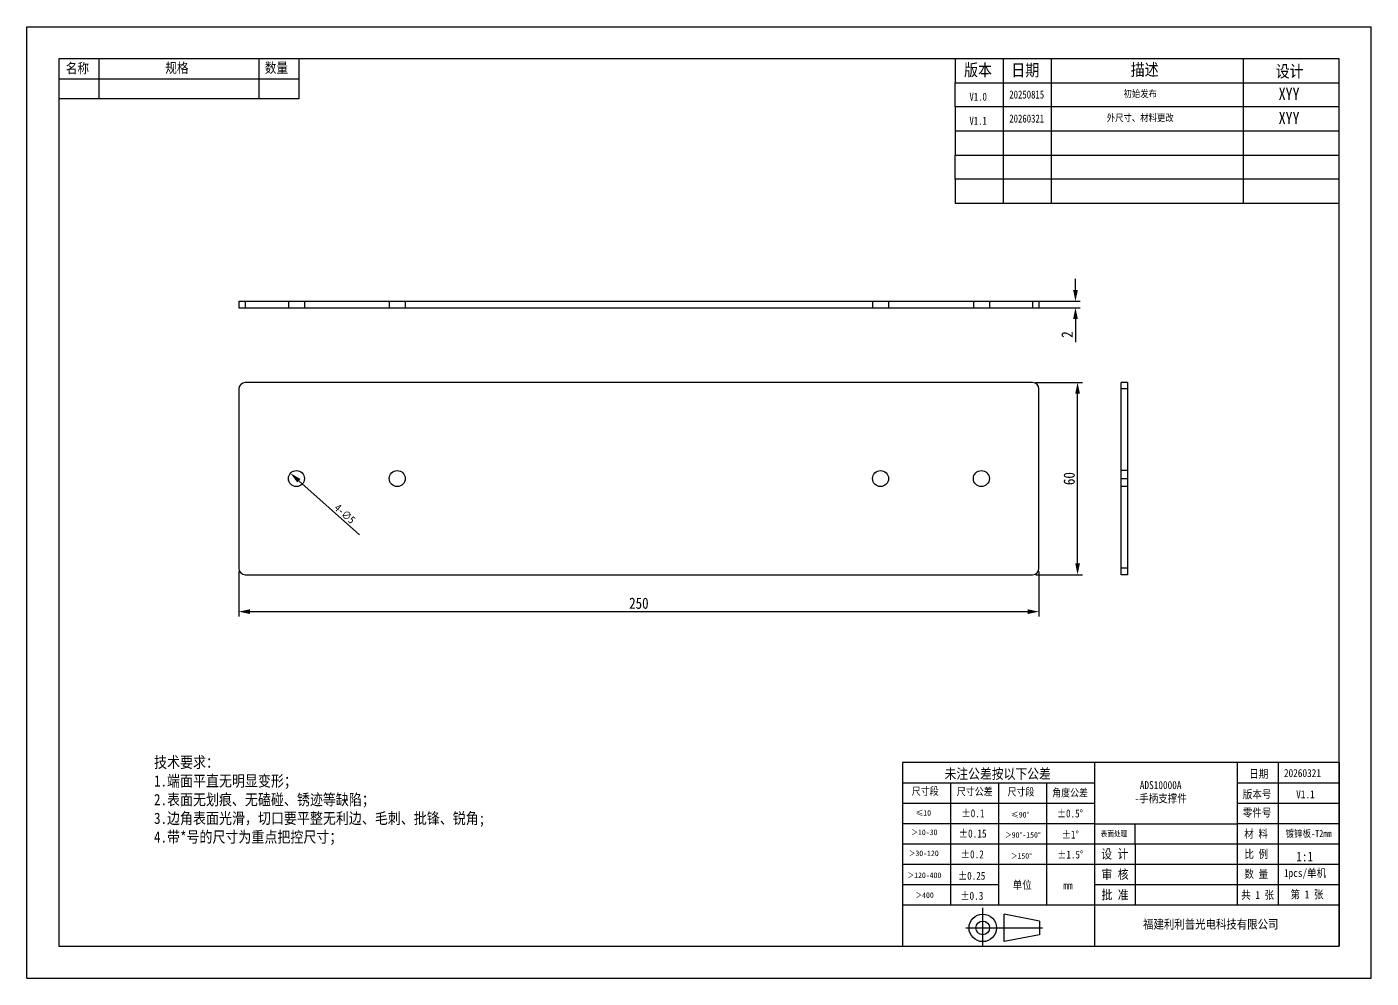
# Model space of a CAD drawing. Header units: millimetres. Extents: x -177 to 18421, y -5017 to 3255.
# Drawn here: x 18001.4 to 18421.4, y 1159.5 to 1456.5 of the extents above; entities that cross this region are included whole.
import ezdxf

# ---------------------------------------------------------------- set-up
doc = ezdxf.new("R2010")
doc.units = ezdxf.units.MM
doc.header["$LTSCALE"] = 46.255
doc.header["$PDMODE"] = 3
doc.header["$PDSIZE"] = 8
doc.linetypes.add('HIDDEN', pattern=[0.2, 0.1, -0.1])
doc.layers.get('0').update_dxf_attribs({"linetype": 'CONTINUOUS'})
doc.layers.get('Defpoints').update_dxf_attribs({"linetype": 'CONTINUOUS'})
doc.layers.add('DEFAULT_2', color=8, linetype='HIDDEN')
doc.styles.get("Standard").update_dxf_attribs({"font": 'txt', "width": 0.85})
doc.styles.add('TEXTSTYLE_1', font='gdt', dxfattribs={"width": 0.8})
doc.dimstyles.new('DIMSTYLE_1', dxfattribs={"dimtxt": 3.5, "dimasz": 3.5, "dimexe": 1.5, "dimexo": 1, "dimgap": 0.875, "dimtad": 1, "dimdsep": 46, "dimtxsty": 'Standard', "dimblk": '_FILLED', "dimcen": 0.09, "dimadec": 0, "dimazin": 0, "dimtp": 0.01, "dimtm": 0.01, "dimtfac": 1, "dimtofl": 0, "dimtmove": 0, "dimatfit": 3, "dimldrblk": '_FILLED', "dimfxl": 0, "dimtolj": 1, "dimarcsym": 0})
doc.dimstyles.new('DIMSTYLE_2', dxfattribs={"dimtxt": 2.5, "dimasz": 3.5, "dimexe": 1.5, "dimexo": 1, "dimtad": 1, "dimdsep": 46, "dimtxsty": 'Standard', "dimblk": '_FILLED', "dimcen": 0.09, "dimadec": 0, "dimazin": 0, "dimtp": 0.01, "dimtm": 0.01, "dimtfac": 1, "dimtofl": 0, "dimtmove": 0, "dimatfit": 3, "dimldrblk": '_FILLED', "dimfxl": 0, "dimtolj": 1, "dimarcsym": 0})

# ---------------------------------------------------------------- blocks, each defined once
blk = doc.blocks.new('_FILLED')
at = {"color": 0, "linetype": 'ByBlock'}
blk.add_solid([(0, 0), (-1, 0.21), (-1, -0.21)], dxfattribs=at)
blk = doc.blocks.new('*D232')
at = {"color": 0, "linetype": 'Continuous', "lineweight": -2, "transparency": 16777216}
for p, q in [((18067.6, 1286.42), (18067.6, 1272.38)), ((18317.6, 1286.42), (18317.6, 1272.38)), ((18071.1, 1273.88), (18314.1, 1273.88))]:
    blk.add_line(p, q, dxfattribs=at)
at = {"layer": 'Defpoints', "color": 0, "linetype": 'Continuous', "transparency": 16777216}
for p in [(18067.6, 1287.42), (18317.6, 1287.42), (18317.6, 1273.88)]:
    blk.add_point(p, dxfattribs=at)
at = {"color": 0, "linetype": 'Continuous', "lineweight": -2, "transparency": 16777216, "xscale": 3.5, "yscale": 3.5, "zscale": 3.5, "rotation": 180}
blk.add_blockref('_FILLED', (18067.6, 1273.88), dxfattribs=at)
at = {"color": 0, "linetype": 'Continuous', "lineweight": -2, "transparency": 16777216, "xscale": 3.5, "yscale": 3.5, "zscale": 3.5}
blk.add_blockref('_FILLED', (18317.6, 1273.88), dxfattribs=at)
at = {"color": 0, "linetype": 'Continuous', "transparency": 16777216, "insert": (18192.6, 1278.26), "char_height": 3.5, "width": 8.925, "attachment_point": 2}
blk.add_mtext('\\A1;250', dxfattribs=at)
blk = doc.blocks.new('*D229')
at = {"color": 0, "linetype": 'Continuous', "lineweight": -2, "transparency": 16777216}
for p, q in [((18316.6, 1345.42), (18331.17, 1345.42)), ((18329.67, 1288.92), (18329.67, 1341.92)), ((18316.6, 1285.42), (18331.17, 1285.42))]:
    blk.add_line(p, q, dxfattribs=at)
at = {"layer": 'Defpoints', "color": 0, "linetype": 'Continuous', "transparency": 16777216}
for p in [(18315.6, 1345.42), (18329.67, 1345.42), (18315.6, 1285.42)]:
    blk.add_point(p, dxfattribs=at)
at = {"color": 0, "linetype": 'Continuous', "lineweight": -2, "transparency": 16777216, "xscale": 3.5, "yscale": 3.5, "zscale": 3.5}
for p, rotation in [((18329.67, 1345.42), 90), ((18329.67, 1285.42), 270)]:
    blk.add_blockref('_FILLED', p, dxfattribs=dict(at, rotation=rotation))
at = {"color": 0, "linetype": 'Continuous', "transparency": 16777216, "insert": (18325.29, 1315.42), "char_height": 3.5, "width": 5.95, "attachment_point": 2, "rotation": 90}
blk.add_mtext('\\A1;60', dxfattribs=at)
blk = doc.blocks.new('*D230')
at = {"color": 0, "linetype": 'Continuous', "lineweight": -2, "transparency": 16777216}
for p, q in [((18329.02, 1374.28), (18329.02, 1377.78)), ((18316.6, 1370.78), (18330.52, 1370.78)), ((18316.6, 1368.78), (18330.52, 1368.78)), ((18329.02, 1365.28), (18329.02, 1358.05))]:
    blk.add_line(p, q, dxfattribs=at)
at = {"layer": 'Defpoints', "color": 0, "linetype": 'Continuous', "transparency": 16777216}
for p in [(18315.6, 1370.78), (18315.6, 1368.78), (18329.02, 1368.78)]:
    blk.add_point(p, dxfattribs=at)
at = {"color": 0, "linetype": 'Continuous', "lineweight": -2, "transparency": 16777216, "xscale": 3.5, "yscale": 3.5, "zscale": 3.5}
for p, rotation in [((18329.02, 1370.78), 270), ((18329.02, 1368.78), 90)]:
    blk.add_blockref('_FILLED', p, dxfattribs=dict(at, rotation=rotation))
at = {"color": 0, "linetype": 'Continuous', "transparency": 16777216, "insert": (18324.65, 1361.41), "char_height": 3.5, "width": 2.975, "attachment_point": 3, "rotation": 90}
blk.add_mtext('\\A1;2', dxfattribs=at)
blk = doc.blocks.new('*D231')
at = {"color": 0, "linetype": 'Continuous', "lineweight": -2, "transparency": 16777216}
blk.add_line((18105.27, 1297.91), (18086.35, 1314.76), dxfattribs=at)
at = {"layer": 'Defpoints', "color": 0, "linetype": 'Continuous', "transparency": 16777216}
for p in [(18083.74, 1317.09), (18087.47, 1313.76)]:
    blk.add_point(p, dxfattribs=at)
at = {"color": 0, "linetype": 'Continuous', "lineweight": -2, "transparency": 16777216, "xscale": 3.5, "yscale": 3.5, "zscale": 3.5, "rotation": 138.3139420227217}
blk.add_blockref('_FILLED', (18083.74, 1317.09), dxfattribs=at)
at = {"color": 0, "linetype": 'Continuous', "transparency": 16777216, "insert": (18098.9, 1307.77), "char_height": 2.5, "width": 13.5917, "attachment_point": 1, "rotation": 318.3139}
blk.add_mtext('\\A1;4-∅5', dxfattribs=at)

msp = doc.modelspace()

# ---------------------------------------------------------------- linework, layer by layer
at = {"color": 7, "linetype": 'Continuous'}
for p, q in [((18001.387, 1159.458), (18001.387, 1456.458)), ((18001.387, 1456.458), (18421.387, 1456.458)), ((18421.387, 1159.458), (18421.387, 1456.458)), ((18067.604, 1370.784), (18067.604, 1368.784)), ((18067.604, 1370.784), (18317.604, 1370.784)), ((18069.604, 1370.784), (18069.604, 1368.784)), ((18315.604, 1370.784), (18315.604, 1368.784)), ((18317.604, 1370.784), (18317.604, 1368.784)), ((18315.604, 1345.423), (18069.604, 1345.423)), ((18345.297, 1345.423), (18343.297, 1345.423)), ((18345.297, 1345.423), (18345.297, 1285.423)), ((18067.604, 1343.423), (18067.604, 1287.423)), ((18317.604, 1287.423), (18317.604, 1343.423)), ((18345.297, 1343.423), (18343.297, 1343.423)), ((18069.604, 1285.423), (18315.604, 1285.423)), ((18345.297, 1287.423), (18343.297, 1287.423)), ((18345.297, 1285.423), (18343.297, 1285.423)), ((18001.387, 1159.458), (18421.387, 1159.458))]:
    msp.add_line(p, q, dxfattribs=at)
at = {"color": 7, "true_color": 0xffffff}
for p, q in [((18023.887, 1446.458), (18023.887, 1433.959)), ((18073.887, 1446.458), (18073.887, 1433.959)), ((18086.387, 1446.458), (18086.387, 1433.959))]:
    msp.add_line(p, q, dxfattribs=at)
for p, q in [((18306.387, 1446.458), (18306.387, 1423.958)), ((18321.387, 1446.458), (18321.387, 1423.958)), ((18381.387, 1446.458), (18381.387, 1423.958)), ((18291.388, 1423.958), (18291.388, 1416.458)), ((18306.387, 1423.958), (18306.387, 1401.458)), ((18321.387, 1423.958), (18321.387, 1401.458)), ((18381.387, 1423.958), (18381.387, 1401.458)), ((18411.387, 1401.458), (18411.387, 1423.958)), ((18291.388, 1408.958), (18291.388, 1416.458)), ((18291.388, 1416.458), (18411.387, 1416.458)), ((18411.387, 1408.958), (18291.388, 1408.958)), ((18291.388, 1408.958), (18291.388, 1401.458)), ((18291.388, 1401.458), (18411.387, 1401.458)), ((18411.387, 1226.725), (18274.989, 1226.725)), ((18274.989, 1226.725), (18274.989, 1169.458)), ((18334.989, 1226.725), (18334.989, 1169.458)), ((18379.509, 1226.725), (18379.509, 1182.184)), ((18392.298, 1226.725), (18392.298, 1182.396)), ((18411.387, 1226.725), (18411.387, 1169.458)), ((18334.989, 1220.362), (18274.989, 1220.362)), ((18289.989, 1220.362), (18289.989, 1182.193)), ((18304.989, 1220.362), (18304.989, 1182.193)), ((18319.989, 1220.362), (18319.989, 1182.193)), ((18411.387, 1220.362), (18379.509, 1220.362)), ((18334.989, 1213.999), (18274.989, 1213.999)), ((18411.387, 1213.999), (18379.509, 1213.999)), ((18334.989, 1207.636), (18274.989, 1207.636)), ((18334.989, 1207.636), (18379.509, 1207.636)), ((18347.715, 1201.273), (18347.715, 1207.636)), ((18411.387, 1207.636), (18379.509, 1207.636)), ((18334.989, 1201.273), (18274.989, 1201.273)), ((18411.387, 1201.273), (18334.989, 1201.273)), ((18347.715, 1201.273), (18347.715, 1182.184)), ((18411.387, 1194.91), (18274.989, 1194.91)), ((18304.989, 1188.556), (18274.989, 1188.556)), ((18411.387, 1188.547), (18334.989, 1188.547)), ((18334.989, 1182.193), (18274.989, 1182.193)), ((18411.387, 1182.184), (18334.989, 1182.184)), ((18317.8, 1177.274), (18306.775, 1179.419)), ((18317.8, 1177.274), (18317.8, 1172.984)), ((18317.8, 1172.984), (18306.775, 1170.839)), ((18274.989, 1169.458), (18411.387, 1169.458))]:
    msp.add_line(p, q)
at = {"color": 3, "linetype": 'Continuous'}
for p, q in [((18067.604, 1368.784), (18317.604, 1368.784)), ((18343.297, 1285.423), (18343.297, 1345.423))]:
    msp.add_line(p, q, dxfattribs=at)
at = {"lineweight": -3}
for p, q in [((18300.038, 1169.646), (18300.038, 1181.429)), ((18306.775, 1170.839), (18306.775, 1179.419)), ((18294.802, 1175.129), (18318.73, 1175.129))]:
    msp.add_line(p, q, dxfattribs=at)
at = {"color": 7, "linetype": 'Continuous'}
msp.add_lwpolyline([(18011.387, 1169.458), (18411.387, 1169.458), (18411.387, 1446.458), (18011.387, 1446.458)], close=True, dxfattribs=at)
for points in [[(18411.387, 1431.458), (18291.388, 1431.458), (18291.388, 1423.958), (18411.387, 1423.958), (18411.387, 1446.458), (18291.388, 1446.458), (18291.388, 1438.958)], [(18291.388, 1431.458), (18291.388, 1438.958), (18411.387, 1438.958)]]:
    msp.add_lwpolyline(points)
at = {"color": 7, "true_color": 0xffffff}
for points in [[(18011.387, 1440.209), (18086.387, 1440.209)], [(18086.387, 1433.959), (18011.387, 1433.959)]]:
    msp.add_lwpolyline(points, dxfattribs=at)
at = {"color": 7, "linetype": 'Continuous'}
for centre in [(18085.604, 1315.423), (18117.104, 1315.423), (18268.104, 1315.423), (18299.604, 1315.423)]:
    msp.add_circle(centre, 2.5, dxfattribs=at)
at = {"lineweight": -3}
for radius in [4.29, 2.145]:
    msp.add_circle((18300.038, 1175.129), radius, dxfattribs=at)
at = {"color": 7, "linetype": 'Continuous'}
for centre, start, end in [((18069.604, 1343.423), 90, 180), ((18315.604, 1343.423), 0, 90), ((18069.604, 1287.423), 180, 270), ((18315.604, 1287.423), 270, 0)]:
    msp.add_arc(centre, 2, start, end, dxfattribs=at)
at = {"layer": 'DEFAULT_2', "color": 8, "linetype": 'HIDDEN'}
for p, q in [((18083.104, 1370.784), (18083.104, 1368.784)), ((18088.104, 1370.784), (18088.104, 1368.784)), ((18114.604, 1370.784), (18114.604, 1368.784)), ((18119.604, 1370.784), (18119.604, 1368.784)), ((18265.604, 1370.784), (18265.604, 1368.784)), ((18270.604, 1370.784), (18270.604, 1368.784)), ((18297.104, 1370.784), (18297.104, 1368.784)), ((18302.104, 1370.784), (18302.104, 1368.784)), ((18345.297, 1317.923), (18343.297, 1317.923)), ((18343.297, 1315.423), (18345.297, 1315.423)), ((18345.297, 1312.923), (18343.297, 1312.923))]:
    msp.add_line(p, q, dxfattribs=at)

# ---------------------------------------------------------------- texts
at = {"lineweight": -3, "attachment_point": 5}
for s, insert, char_height, width in [('{\\fSimSun|b0|i0|c134|p54;名称}', (18017.176, 1443.368), 3.13176, 13.44358), ('{\\fSimSun|b0|i0|c134|p54;规格}', (18048.262, 1443.497), 3.13176, 13.44358), ('{\\fSimSun|b0|i0|c134|p54;数量}', (18079.359, 1443.506), 3.13176, 13.44358), ('{\\fSimSun|b0|i0|c134|p54;版本}', (18298.558, 1442.802), 3.75815, 16.13244), ('{\\fSimSun|b0|i0|c134|p54;日期}', (18313.334, 1442.75), 3.75815, 16.13244), ('{\\fSimSun|b0|i0|c134|p54;描述}', (18350.637, 1442.904), 3.75815, 16.13244), ('{\\fSimSun|b0|i0|c134|p54;设计}', (18395.928, 1442.397), 3.75815, 16.13244), ('{\\fSimSun|b0|i0|c134|p54;初始发布}', (18349.249, 1435.454), 2.19375, 20.00387), ('{\\fSimSun|b0|i0|c134|p54;XYY}', (18395.76, 1435.558), 3.75815, 16.13246), ('{\\fSimSun|b0|i0|c134|p54;XYY}', (18395.76, 1428.058), 3.75815, 16.13246), ('{\\fSimSun|b0|i0|c134|p54;尺寸段}', (18282.063, 1217.69), 2.35293, 21.05652), ('{\\fSimSun|b0|i0|c134|p54;尺寸公差}', (18297.535, 1217.575), 2.35293, 21.05652), ('{\\fSimSun|b0|i0|c134|p54;尺寸段}', (18311.975, 1217.461), 2.35293, 21.05652), ('{\\fSimSun|b0|i0|c134|p54;角度公差}', (18327.331, 1217.174), 2.35293, 21.05652), ('{\\fSimSun|b0|i0|c134|p54;≤10}', (18281.473, 1211), 1.75, 6.81617), ('{\\fSimSun|b0|i0|c0|p54;%%P\\fSimSun|b0|i0|c134|p54;0.1}', (18296.995, 1210.879), 2.5, 13.55404), ('{\\fSimSun|b0|i0|c134|p54;≤90°}', (18311.75, 1210.435), 1.75, 20.47161), ('{\\fSimSun|b0|i0|c0|p54;%%P\\fSimSun|b0|i0|c134|p54;0.5\\fSimSun|b0|i0|c0|p54;%%D}', (18327.295, 1210.844), 2.45, 13.55404), ('{\\fSimSun|b0|i0|c134|p54;＞10-30}', (18281.806, 1204.97), 1.75, 10.85407), ('{\\fSimSun|b0|i0|c0|p54;%%P\\fSimSun|b0|i0|c134|p54;0.15}', (18296.898, 1204.574), 2.5, 13.55404), ('{\\fSimSun|b0|i0|c0|p54;%%P\\fSimSun|b0|i0|c134|p54;1\\fSimSun|b0|i0|c0|p54;%%D}', (18327.419, 1204.252), 2.45, 13.55404), ('{\\fSimSun|b0|i0|c134|p54;＞90°-150°}', (18312.599, 1204.144), 1.75, 14.27875), ('{\\fSimSun|b0|i0|c134|p54;＞30-120}', (18281.605, 1198.397), 1.75, 12.94043), ('{\\fSimSun|b0|i0|c0|p54;%%P\\fSimSun|b0|i0|c134|p54;0.2}', (18296.796, 1198.076), 2.5, 13.55404), ('{\\fSimSun|b0|i0|c134|p54;＞150°}', (18312.131, 1197.594), 1.75, 20.47161), ('{\\fSimSun|b0|i0|c0|p54;%%P\\fSimSun|b0|i0|c134|p54;1.5\\fSimSun|b0|i0|c0|p54;%%D}', (18327.397, 1198.003), 2.45, 13.55404), ('{\\fSimSun|b0|i0|c0|p54;%%P\\fSimSun|b0|i0|c134|p54;0.25}', (18296.595, 1191.382), 2.45, 13.55404), ('{\\fSimSun|b0|i0|c134|p54;＞120-400}', (18281.817, 1191.554), 1.75, 12.86674), ('{\\fSimSun|b0|i0|c134|p54;＞400}', (18281.878, 1185.342), 1.75, 20.47161), ('{\\fSimSun|b0|i0|c0|p54;%%P\\fSimSun|b0|i0|c134|p54;0.3}', (18296.623, 1185.134), 2.5, 13.55404)]:
    msp.add_mtext(s, dxfattribs=dict(at, insert=insert, char_height=char_height, width=width))
at = {"color": 0, "char_height": 2.5, "width": 14.10553, "attachment_point": 1, "style": 'TEXTSTYLE_1'}
for s, insert in [('{\\fSimSun|b0|i0|c0|p54;20250\\fSimSun|b0|i0|c134|p54;815}', (18308.34, 1436.59)), ('{\\fSimSun|b0|i0|c0|p54;202\\fSimSun|b0|i0|c134|p54;60321}', (18308.34, 1429.09))]:
    msp.add_mtext(s, dxfattribs=dict(at, insert=insert))
at = {"char_height": 2.5, "width": 20.96206, "attachment_point": 1, "style": 'TEXTSTYLE_1'}
for s, insert in [('{\\fSimSun|b0|i0|c0|p54;V\\fSimSun|b0|i0|c134|p54;1.0}', (18295.888, 1435.902)), ('{\\fSimSun|b0|i0|c0|p54;V\\fSimSun|b0|i0|c134|p54;1.1}', (18295.888, 1428.402))]:
    msp.add_mtext(s, dxfattribs=dict(at, insert=insert))
at = {"color": 1, "lineweight": -3, "insert": (18349.249, 1427.954), "char_height": 2.19375, "width": 37.91988, "attachment_point": 5}
msp.add_mtext('{\\fSimSun|b0|i0|c134|p54;外尺寸、材料更改}', dxfattribs=at)
for s, insert, char_height, width, attachment_point in [('{\\fSimSun|b0|i0|c134|p54;技术要求：\\P1.端面平直无明显变形；\\P2.表面无划痕、无磕碰、锈迹等缺陷；\\P3.边角表面光滑，切口要平整无利边、毛刺、批锋、锐角;\\P4.\\fSimSun|b0|i0|c134|p34;\\C0;带*号的尺寸为重点把控尺寸\\fSimSun|b0|i0|c134|p54;\\C256;；}', (18041.123, 1228.614), 3.5, 124.65455, 1), ('{\\f宋体|b0|i0|c134|p54;未注公差按以下公差}', (18304.708, 1223.077), 3.1815, 56.52663, 5), ('{\\fSimSun|b0|i0|c134|p54;日期}', (18386.28, 1223.101), 2.5, 18.9, 5), ('{\\fSimSun|b0|i0|c0|p54;202\\fSimSun|b0|i0|c134|p54;60321}', (18394.149, 1224.729), 2.5, 15.88174, 1), ('{\\fSimSun|b0|i0|c134|p54;ADS10000A\\P-手柄支撑件}', (18355.631, 1217.494), 2.5, 27.95677, 5), ('{\\fSimSun|b0|i0|c134|p54;版本号}', (18385.763, 1216.703), 2.5, 18.9, 5), ('{\\fSimSun|b0|i0|c0|p54;V\\fSimSun|b0|i0|c134|p54;1.1}', (18397.982, 1218.104), 2.5, 15.88174, 1), ('{\\fSimSun|b0|i0|c134|p54;零件号}', (18385.762, 1210.962), 2.5, 19.089, 5), ('{\\fSimSun|b0|i0|c134|p54;表面处理}', (18341.048, 1204.432), 1.75, 12.56453, 5), ('{\\fSimSun|b0|i0|c134|p54;材 料}', (18385.447, 1204.349), 2.5, 19.089, 5), ('{\\fSimSun|b0|i0|c134|p54;设 计}', (18341.287, 1198.065), 2.92698, 12.56453, 5), ('{\\fSimSun|b0|i0|c134|p54;比 例}', (18385.49, 1198.029), 2.5, 19.089, 5), ('{\\f宋体|b0|i0|c134|p54;审 核}', (18341.378, 1191.715), 2.92698, 12.726, 5), ('{\\fSimSun|b0|i0|c134|p54;数 量}', (18385.488, 1191.834), 2.5, 27, 5), ('{\\fSimSun|b0|i0|c134|p54;1pcs/单机}', (18400.744, 1191.909), 2.5, 19.089, 5), ('{\\fSimSun|b0|i0|c134|p54;单位}', (18312.384, 1188.406), 2.5, 12.56453, 5), ('{\\fSimSun|b0|i0|c134|p54;mm}', (18326.666, 1188.378), 2.5, 12.56453, 5), ('{\\f宋体|b0|i0|c134|p54;批 准}', (18341.378, 1185.325), 2.92698, 12.726, 5), ('{\\fSimSun|b0|i0|c134|p54;\\H0.85412x;共 1 张\\H1.17079x; }', (18385.928, 1185.259), 2.92698, 12.89764, 5), ('{\\fSimSun|b0|i0|c134|p54;\\H0.85412x;第 1 张\\H1.17079x; }', (18401.354, 1185.431), 2.92698, 13.71582, 5), ('{\\fSimSun|b1|i0|c134|p54;   福建利利普光电科技有限公司}', (18368.849, 1176.142), 2.80608, 62.92776, 5)]:
    msp.add_mtext(s, dxfattribs=dict(insert=insert, char_height=char_height, width=width, attachment_point=attachment_point))
at = {"color": 1, "insert": (18401.843, 1204.453), "char_height": 2.2271, "width": 19.089, "attachment_point": 5}
msp.add_mtext('{\\fSimSun|b0|i0|c134|p54;镀锌板-T2mm}', dxfattribs=at)
at = {"linetype": 'Continuous', "insert": (18403.237, 1198.928), "char_height": 3, "width": 4.53717, "attachment_point": 3, "line_spacing_factor": 0.9}
msp.add_mtext('{\\fSimSun|b0|i0|c134|p2;1:1}', dxfattribs=at)

# ---------------------------------------------------------------- dimensions: what is measured, and where the dimension line sits
at = {"color": 2, "linetype": 'Continuous'}
for base, p1, p2, angle, picture, middle in [((18329.023, 1368.784), (18315.604, 1370.784), (18315.604, 1368.784), 270, '*D230', (18329.023, 1359.918)), ((18329.665, 1345.423), (18315.604, 1285.423), (18315.604, 1345.423), 90, '*D229', (18329.665, 1315.423))]:
    dim = msp.add_linear_dim(base=base, p1=p1, p2=p2, angle=angle, dimstyle='DIMSTYLE_1', dxfattribs=at)
    dim.commit()
    dim.dimension.update_dxf_attribs({"geometry": picture, "text_midpoint": middle, "dimtype": 160})
dim = msp.add_diameter_dim_2p(p1=(18087.471, 1313.76), p2=(18083.737, 1317.085), text='4-<>', dimstyle='DIMSTYLE_2', dxfattribs=at)
dim.commit()
dim.dimension.update_dxf_attribs({"geometry": '*D231', "text_midpoint": (18101.895, 1300.916), "dimtype": 163})
dim = msp.add_linear_dim(base=(18317.604, 1273.881), p1=(18067.604, 1287.423), p2=(18317.604, 1287.423), dimstyle='DIMSTYLE_1', dxfattribs=at)
dim.commit()
dim.dimension.update_dxf_attribs({"geometry": '*D232', "text_midpoint": (18192.604, 1273.881), "dimtype": 160})

doc.saveas('drawing.dxf')
